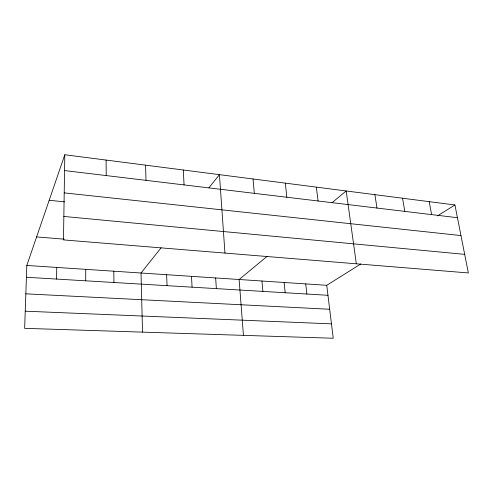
<?xml version="1.0" encoding="UTF-8"?>
<svg xmlns="http://www.w3.org/2000/svg" width="493" height="493" viewBox="0 0 493 493"><rect width="100%" height="100%" fill="white"/><g stroke="black" fill="none" stroke-linecap="round" stroke-linejoin="round"><path stroke-width="0.74" d="M85.702 280.819L85.745 269.351M64.799 154.753L63.486 239.906L468.35 272.949L454.922 204.965L64.799 154.753L26.819 265.45L24.65 328.338L333.225 338.247L326.742 285.299L360.777 263.971M56.541 279.075L56.757 267.434M161.162 247.745L141.023 273.011L142.539 332.122M208.946 187.808L219.434 174.651L224.956 253.082M267.144 256.342L239.136 279.5L243.431 335.363M332.029 202.678L346.191 190.97L356.34 263.804M437.494 215.885L454.922 204.965M25.242 311.188L331.462 323.864M25.839 293.828L329.675 309.265M26.412 277.269L327.968 295.295M26.819 265.45L326.742 285.299M36.611 236.917L64.182 239.179M63.85 216.445L464.677 254.357M49.183 200.275L64.478 201.847M64.213 192.88L460.967 235.574M64.558 170.578L457.436 217.703M429.218 201.655L431.597 214.603M402.559 198.223L404.796 211.386M374.902 194.661L376.979 208.052M316.358 187.13L318.065 200.984M305.734 283.913L306.862 294.038M285.336 183.137L286.834 197.237M284.147 282.483L285.176 292.737M253.051 178.977L254.326 193.342M261.956 281.01L262.88 291.406M215.663 277.947L216.353 288.627M191.506 276.351L192.073 287.172M183.304 170.005L184.055 184.912M166.64 274.706L167.065 285.681M145.564 165.149L146.014 180.346M113.815 271.212L113.945 282.507M106.106 160.065L106.223 175.576"/></g></svg>
